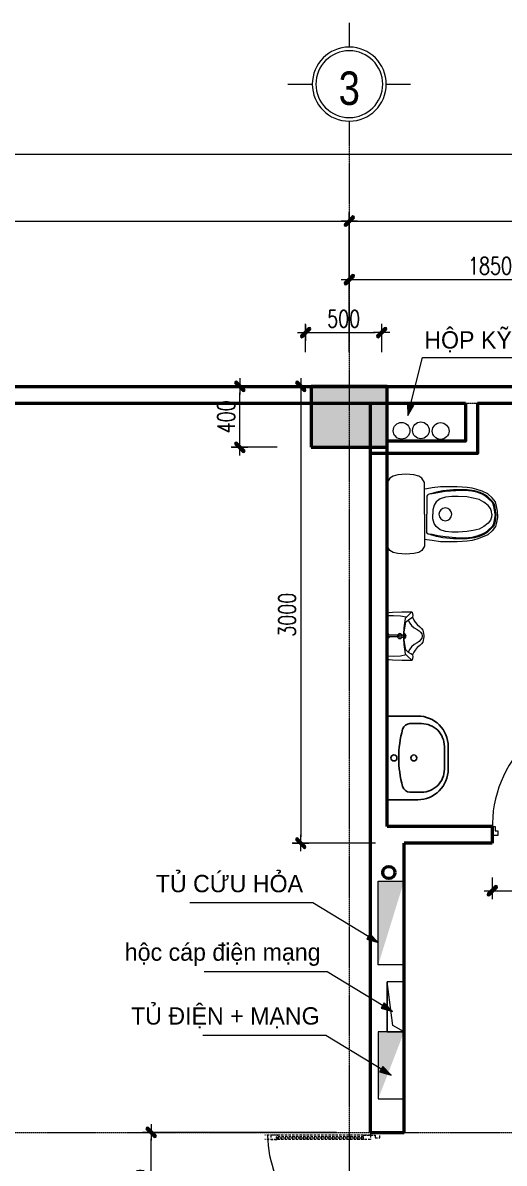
# Model space of a CAD drawing. Extents: x -165145 to 691808, y -202842 to 311040.
# Drawn here: x 557501 to 560665, y 63926 to 71417 of the extents above; entities that cross this region are included whole.
import ezdxf
from ezdxf.enums import TextEntityAlignment as Align

# ---------------------------------------------------------------- set-up
doc = ezdxf.new("R2010")
doc.units = 0
doc.header["$LTSCALE"] = 10
doc.header["$MEASUREMENT"] = 0
doc.linetypes.add('HIDDEN', pattern=[2.3807, 1.587, -0.7937])
doc.linetypes.add('TIM', pattern=[26.01, 10, -3, 0.01, -3, 10])
doc.layers.get('0').update_dxf_attribs({"linetype": 'CONTINUOUS'})
doc.layers.get('Defpoints').update_dxf_attribs({"color": 5, "linetype": 'CONTINUOUS'})
doc.layers.add('AM_Funitur', color=35, linetype='CONTINUOUS')
for name, color, linetype, lineweight in [('ARROWS', 1, 'CONTINUOUS', 0), ('DIM', 8, 'CONTINUOUS', 13), ('DOOR', 8, 'CONTINUOUS', 9), ('GE_KC_NETKHUAT', 9, 'HIDDEN', 20), ('netchia', 2, 'CONTINUOUS', 20), ('NOI THAT', 35, 'CONTINUOUS', 9), ('TEXT', 4, 'CONTINUOUS', 20), ('TRUC', 251, 'TIM', 5), ('wall', 7, 'CONTINUOUS', 50)]:
    doc.layers.add(name, color=color, linetype=linetype, lineweight=lineweight)
doc.styles.add('ROMANS', font='romans', dxfattribs={"width": 0.75, "bigfont": 'vns'})
doc.styles.add('STYLE1', font='')
doc.styles.add('VNARIALH', font='', dxfattribs={"width": 0.75})
doc.styles.add('VnArialNarrowH', font='')
doc.styles.get('STYLE1').set_extended_font_data('.VnAvantH')
doc.styles.get('VNARIALH').set_extended_font_data('.VnArialH')
doc.styles.get('VnArialNarrowH').set_extended_font_data('.VnArial NarrowH')
doc.dimstyles.new('fit0.75', dxfattribs={"dimscale": 0.5625, "dimtxt": 200, "dimasz": 75, "dimexe": 100, "dimexo": 400, "dimgap": 0.03, "dimtad": 0, "dimdec": 0, "dimdsep": 46, "dimtxsty": 'ROMANS', "dimblk": 'alex', "dimcen": 150, "dimclrd": 8, "dimclre": 8, "dimclrt": 7, "dimaunit": 1, "dimadec": 0, "dimazin": 0, "dimtfac": 0.072, "dimtdec": 0, "dimtix": 1, "dimtmove": 2, "dimatfit": 3, "dimldrblk": 'a-01', "dimfxl": 100, "dimtvp": 0.8, "dimtolj": 1, "dimarcsym": 0})

# ---------------------------------------------------------------- blocks, each defined once
blk = doc.blocks.new('alex')
at = {"layer": 'ARROWS'}
h = blk.add_hatch(color=1, dxfattribs=at)
edge = h.paths.add_edge_path()
edge.add_line((0.4, 0.74), (-0.74, -0.4))
edge.add_ellipse((-0.57, -0.57), major_axis=(0.17, 0.17), ratio=1, start_angle=90, end_angle=270)
edge.add_line((-0.4, -0.74), (0.74, 0.4))
edge.add_ellipse((0.57, 0.57), major_axis=(0.17, 0.17), ratio=1, start_angle=270, end_angle=450)
blk.add_lwpolyline([(0.4, 0.74), (-0.74, -0.4, 1), (-0.4, -0.74), (0.74, 0.4, 1)], format="xyb", close=True, dxfattribs=at)
at = {"layer": 'netchia', "color": 2}
for p, q in [((1.27, 0), (-1.27, 0)), ((0, -1.27), (0, 1.27))]:
    blk.add_line(p, q, dxfattribs=at)
blk = doc.blocks.new('*D195')
at = {"layer": 'Defpoints', "color": 0, "ltscale": 0.05, "transparency": 16777216}
for p in [(1200732.7, -216433.8), (1202175.1, -216433.8), (1202178.3, -217128.8)]:
    blk.add_point(p, dxfattribs=at)
at = {"layer": 'DIM', "color": 8, "lineweight": -2, "ltscale": 0.05, "transparency": 16777216}
for p, q in [((1201950.1, -216433.8), (1200676.5, -216433.8)), ((1200732.7, -217086.7), (1200732.7, -216476)), ((1201953.3, -217128.8), (1200676.5, -217128.8))]:
    blk.add_line(p, q, dxfattribs=at)
at = {"layer": 'DIM', "color": 8, "lineweight": -2, "ltscale": 0.05, "transparency": 16777216, "xscale": 42.1875, "yscale": 42.1875, "zscale": 42.1875}
for p, rotation in [((1200732.7, -216433.8), 90), ((1200732.7, -217128.8), 270)]:
    blk.add_blockref('alex', p, dxfattribs=dict(at, rotation=rotation))
at = {"layer": 'DIM', "color": 7, "ltscale": 0.05, "transparency": 16777216, "insert": (1200642.7, -216781.3), "char_height": 112.5, "attachment_point": 5, "rotation": 90, "style": 'ROMANS'}
blk.add_mtext('\\A1;695', dxfattribs=at)
blk = doc.blocks.new('a-01')
at = {"layer": 'ARROWS'}
blk.add_hatch(color=256, dxfattribs=at).paths.add_polyline_path([(-1.8, 0.49), (-1.8, -0.49), (0, 0)])
at = {"layer": 'netchia'}
blk.add_lwpolyline([(-1.8, 0.49), (-1.8, -0.49), (0, 0), (0, 0)], close=True, dxfattribs=at)
blk = doc.blocks.new('*D201')
at = {"layer": 'Defpoints', "color": 0, "ltscale": 0.05, "transparency": 16777216}
for p in [(1202248, -211180.2), (1201748, -211533.8), (1202248, -211533.8)]:
    blk.add_point(p, dxfattribs=at)
at = {"layer": 'DIM', "color": 8, "lineweight": -2, "ltscale": 0.05, "transparency": 16777216}
for p, q in [((1201748, -211308.8), (1201748, -211123.9)), ((1202248, -211308.8), (1202248, -211123.9)), ((1201790.2, -211180.2), (1202205.8, -211180.2))]:
    blk.add_line(p, q, dxfattribs=at)
at = {"layer": 'DIM', "color": 8, "lineweight": -2, "ltscale": 0.05, "transparency": 16777216, "xscale": 42.1875, "yscale": 42.1875, "zscale": 42.1875, "rotation": 180}
blk.add_blockref('alex', (1201748, -211180.2), dxfattribs=at)
at = {"layer": 'DIM', "color": 8, "lineweight": -2, "ltscale": 0.05, "transparency": 16777216, "xscale": 42.1875, "yscale": 42.1875, "zscale": 42.1875}
blk.add_blockref('alex', (1202248, -211180.2), dxfattribs=at)
at = {"layer": 'DIM', "color": 7, "ltscale": 0.05, "transparency": 16777216, "insert": (1201998, -211090.2), "char_height": 112.5, "attachment_point": 5, "style": 'ROMANS'}
blk.add_mtext('\\A1;500', dxfattribs=at)
blk = doc.blocks.new('tentruc')
at = {"layer": 'DIM'}
for p, q in [((0, 311.2), (0, 515.8)), ((-515.8, 0), (-311.2, 0)), ((-515.8, 0), (-311.2, 0)), ((311.2, 0), (515.8, 0)), ((311.2, 0), (515.8, 0)), ((0, -515.8), (0, -311.2))]:
    blk.add_line(p, q, dxfattribs=at)
at = {"layer": 'DIM', "ltscale": 0.5}
blk.add_circle((0, 0), 311.2, dxfattribs=at)
at = {"layer": 'DIM'}
blk.add_circle((0, 0), 281.2, dxfattribs=at)
at = {"layer": 'DIM', "color": 7, "linetype": 'ByBlock', "ltscale": 0.5, "style": 'VNARIALH', "width": 1.1}
blk.add_attdef('A', text='', height=281.2, dxfattribs=at).set_placement((0, -106.7), align=Align.CENTER)
blk = doc.blocks.new('*D139')
at = {"layer": 'Defpoints', "color": 0, "ltscale": 0.05, "transparency": 16777216}
for p in [(1201315.5, -211533.8), (1201785, -211533.8), (1201785, -211933.8)]:
    blk.add_point(p, dxfattribs=at)
at = {"layer": 'DIM', "color": 8, "lineweight": -2, "ltscale": 0.05, "transparency": 16777216}
for p, q in [((1201560, -211533.8), (1201259.3, -211533.8)), ((1201315.5, -211891.7), (1201315.5, -211576)), ((1201560, -211933.8), (1201259.3, -211933.8))]:
    blk.add_line(p, q, dxfattribs=at)
at = {"layer": 'DIM', "color": 8, "lineweight": -2, "ltscale": 0.05, "transparency": 16777216, "xscale": 42.1875, "yscale": 42.1875, "zscale": 42.1875}
for p, rotation in [((1201315.5, -211533.8), 90), ((1201315.5, -211933.8), 270)]:
    blk.add_blockref('alex', p, dxfattribs=dict(at, rotation=rotation))
at = {"layer": 'DIM', "color": 7, "ltscale": 0.05, "transparency": 16777216, "insert": (1201225.5, -211733.8), "char_height": 112.5, "attachment_point": 5, "rotation": 90, "style": 'ROMANS'}
blk.add_mtext('\\A1;400', dxfattribs=at)
blk = doc.blocks.new('*D141')
at = {"layer": 'Defpoints', "color": 0, "ltscale": 0.05, "transparency": 16777216}
for p in [(1202266.6, -211533.8), (1201716.3, -214533.8), (1202432, -214533.8)]:
    blk.add_point(p, dxfattribs=at)
at = {"layer": 'DIM', "color": 8, "lineweight": -2, "ltscale": 0.05, "transparency": 16777216}
for p, q in [((1202041.6, -211533.8), (1201660.1, -211533.8)), ((1201716.3, -211576), (1201716.3, -214491.7)), ((1202207, -214533.8), (1201660.1, -214533.8))]:
    blk.add_line(p, q, dxfattribs=at)
at = {"layer": 'DIM', "color": 8, "lineweight": -2, "ltscale": 0.05, "transparency": 16777216, "xscale": 42.1875, "yscale": 42.1875, "zscale": 42.1875}
for p, rotation in [((1201716.3, -211533.8), 90), ((1201716.3, -214533.8), 270)]:
    blk.add_blockref('alex', p, dxfattribs=dict(at, rotation=rotation))
at = {"layer": 'DIM', "color": 7, "ltscale": 0.05, "transparency": 16777216, "insert": (1201626.3, -213033.8), "char_height": 112.5, "attachment_point": 5, "rotation": 90, "style": 'ROMANS'}
blk.add_mtext('\\A1;3000', dxfattribs=at)
blk = doc.blocks.new('xi mb')
at = {"layer": 'NOI THAT'}
for p, q in [((-237.3, -17.6), (-208.9, 0)), ((-208.9, 0), (0, 0)), ((208.9, 0), (0, 0)), ((237.3, -17.6), (208.9, 0)), ((-262.5, -122.5), (-258.6, -69.7)), ((-258.6, -69.7), (-251.5, -38.9)), ((-251.5, -38.9), (-237.3, -17.6)), ((251.5, -38.9), (237.3, -17.6)), ((258.6, -69.7), (251.5, -38.9)), ((262.5, -122.5), (258.6, -69.7)), ((-258.6, -175.3), (-262.5, -122.5)), ((258.6, -175.3), (262.5, -122.5)), ((-251.5, -206.1), (-258.6, -175.3)), ((-237.3, -227.4), (-251.5, -206.1)), ((237.3, -227.4), (251.5, -206.1)), ((251.5, -206.1), (258.6, -175.3)), ((-208.9, -245), (-237.3, -227.4)), ((0, -245), (-208.9, -245)), ((-180, -348.9), (-173.2, -294.7)), ((-173.2, -294.7), (-167.8, -260.4)), ((-167.8, -260.4), (-165.1, -245)), ((-146, -324), (-136.6, -293.7)), ((-141.6, -331.9), (-133.4, -295.2)), ((-136.6, -293.7), (-131.6, -274.3)), ((-133.4, -295.2), (-131.5, -274.2)), ((-131.5, -274.2), (-130.6, -268.7)), ((-130.6, -268.7), (-126, -264.1)), ((-126, -264.1), (-119.6, -260.4)), ((-119.6, -260.4), (-108.6, -260.4)), ((-108.6, -260.4), (0, -260.4)), ((-61, -307.2), (-29.8, -298.9)), ((-29.8, -298.9), (0, -298.9)), ((0, -245), (208.9, -245)), ((108.6, -260.4), (0, -260.4)), ((29.8, -298.9), (0, -298.9)), ((61, -307.2), (29.8, -298.9)), ((119.6, -260.4), (108.6, -260.4)), ((126, -264.1), (119.6, -260.4)), ((130.6, -268.7), (126, -264.1)), ((131.5, -274.2), (130.6, -268.7)), ((133.4, -295.2), (131.5, -274.2)), ((136.6, -293.7), (131.6, -274.3)), ((141.6, -331.9), (133.4, -295.2)), ((146, -324), (136.6, -293.7)), ((167.8, -260.4), (165.1, -245)), ((173.2, -294.7), (167.8, -260.4)), ((180, -348.9), (173.2, -294.7)), ((208.9, -245), (237.3, -227.4)), ((-180, -458.3), (-180, -348.9)), ((-161.1, -434.3), (-153.9, -364.4)), ((-153.9, -364.4), (-146, -324)), ((-148.9, -379.6), (-141.6, -331.9)), ((-112.3, -383.2), (-101.3, -348.4)), ((-101.3, -348.4), (-81.2, -321.8)), ((-81.2, -321.8), (-61, -307.2)), ((81.2, -321.8), (61, -307.2)), ((101.3, -348.4), (81.2, -321.8)), ((112.3, -383.2), (101.3, -348.4)), ((148.9, -379.6), (141.6, -331.9)), ((153.9, -364.4), (146, -324)), ((161.1, -434.3), (153.9, -364.4)), ((180, -458.3), (180, -348.9)), ((-161.1, -479), (-161.1, -434.3)), ((-154.4, -451.1), (-148.9, -379.6)), ((-117.8, -424.5), (-112.3, -383.2)), ((-117.8, -465.7), (-117.8, -424.5)), ((117.8, -424.5), (112.3, -383.2)), ((117.8, -465.7), (117.8, -424.5)), ((154.4, -451.1), (148.9, -379.6)), ((161.1, -479), (161.1, -434.3)), ((-176.8, -525.1), (-180, -458.3)), ((-160.4, -525.9), (-161.1, -479)), ((-156.3, -511.6), (-154.4, -451.1)), ((-151.7, -554.6), (-156.3, -511.6)), ((-114.1, -521.6), (-117.8, -465.7)), ((-106.8, -564.7), (-114.1, -521.6)), ((106.8, -564.7), (114.1, -521.6)), ((114.1, -521.6), (117.8, -465.7)), ((151.7, -554.6), (156.3, -511.6)), ((156.3, -511.6), (154.4, -451.1)), ((160.4, -525.9), (161.1, -479)), ((176.8, -525.1), (180, -458.3)), ((-171.7, -557.8), (-176.8, -525.1)), ((-163.5, -589.4), (-171.7, -557.8)), ((-151.3, -624.1), (-163.5, -589.4)), ((-154.6, -572), (-160.4, -525.9)), ((-143.8, -611), (-154.6, -572)), ((-144.4, -587.6), (-151.7, -554.6)), ((-131.5, -622.5), (-144.4, -587.6)), ((-97.6, -604.1), (-106.8, -564.7)), ((97.6, -604.1), (106.8, -564.7)), ((131.5, -622.5), (144.4, -587.6)), ((143.8, -611), (154.6, -572)), ((144.4, -587.6), (151.7, -554.6)), ((151.3, -624.1), (163.5, -589.4)), ((154.6, -572), (160.4, -525.9)), ((163.5, -589.4), (171.7, -557.8)), ((171.7, -557.8), (176.8, -525.1)), ((-135, -660.8), (-151.3, -624.1)), ((-132.3, -635.5), (-143.8, -611)), ((-108.4, -688.4), (-135, -660.8)), ((-121.5, -655), (-132.3, -635.5)), ((-119.6, -645.4), (-131.5, -622.5)), ((-104.2, -672.3), (-121.5, -655)), ((-101.3, -665.5), (-119.6, -645.4)), ((-84.7, -691.7), (-104.2, -672.3)), ((-79.3, -688.5), (-101.3, -665.5)), ((-79.3, -635.3), (-97.6, -604.1)), ((-58.2, -663.7), (-79.3, -635.3)), ((-38.1, -678.4), (-58.2, -663.7)), ((38.1, -678.4), (58.2, -663.7)), ((58.2, -663.7), (79.3, -635.3)), ((79.3, -635.3), (97.6, -604.1)), ((79.3, -688.5), (101.3, -665.5)), ((84.7, -691.7), (104.2, -672.3)), ((101.3, -665.5), (119.6, -645.4)), ((104.2, -672.3), (121.5, -655)), ((108.4, -688.4), (135, -660.8)), ((119.6, -645.4), (131.5, -622.5)), ((121.5, -655), (132.3, -635.5)), ((132.3, -635.5), (143.8, -611)), ((135, -660.8), (151.3, -624.1)), ((-81.1, -710.4), (-108.4, -688.4)), ((-69.6, -701.8), (-84.7, -691.7)), ((-53.1, -718.5), (-81.1, -710.4)), ((-66.5, -696.7), (-79.3, -688.5)), ((-55.9, -706.2), (-69.6, -701.8)), ((-40.6, -703.3), (-66.5, -696.7)), ((-29.8, -711.4), (-55.9, -706.2)), ((-21.6, -725), (-53.1, -718.5)), ((0, -708), (-40.6, -703.3)), ((-18.9, -683.9), (-38.1, -678.4)), ((0, -713.2), (-29.8, -711.4)), ((0, -725), (-21.6, -725)), ((0, -686.6), (-18.9, -683.9)), ((0, -686.6), (18.9, -683.9)), ((0, -708), (40.6, -703.3)), ((0, -713.2), (29.8, -711.4)), ((0, -725), (21.6, -725)), ((18.9, -683.9), (38.1, -678.4)), ((21.6, -725), (53.1, -718.5)), ((29.8, -711.4), (55.9, -706.2)), ((40.6, -703.3), (66.5, -696.7)), ((53.1, -718.5), (81.1, -710.4)), ((55.9, -706.2), (69.6, -701.8)), ((66.5, -696.7), (79.3, -688.5)), ((69.6, -701.8), (84.7, -691.7)), ((81.1, -710.4), (108.4, -688.4))]:
    blk.add_line(p, q, dxfattribs=at)
for start, end in [(90, 270), (270, 90)]:
    blk.add_arc((0, -381.3), 42.3, start, end, dxfattribs=at)
blk = doc.blocks.new('*D148')
at = {"layer": 'Defpoints', "color": 0, "transparency": 16777216}
for p in [(1202975, -214533.8), (1203775, -214533.8), (1203775, -214846.4)]:
    blk.add_point(p, dxfattribs=at)
at = {"layer": 'DIM', "color": 8, "lineweight": -2, "transparency": 16777216}
for p, q in [((1202975, -214758.8), (1202975, -214902.7)), ((1203775, -214758.8), (1203775, -214902.7)), ((1203017.2, -214846.4), (1203732.8, -214846.4))]:
    blk.add_line(p, q, dxfattribs=at)
at = {"layer": 'DIM', "color": 8, "lineweight": -2, "transparency": 16777216, "xscale": 42.1875, "yscale": 42.1875, "zscale": 42.1875, "rotation": 180}
blk.add_blockref('alex', (1202975, -214846.4), dxfattribs=at)
at = {"layer": 'DIM', "color": 8, "lineweight": -2, "transparency": 16777216, "xscale": 42.1875, "yscale": 42.1875, "zscale": 42.1875}
blk.add_blockref('alex', (1203775, -214846.4), dxfattribs=at)
at = {"layer": 'DIM', "color": 7, "transparency": 16777216, "insert": (1203375, -214756.4), "char_height": 112.5, "attachment_point": 5, "style": 'ROMANS'}
blk.add_mtext('\\A1;800', dxfattribs=at)
blk = doc.blocks.new('tieu nam mb')
at = {"layer": 'NOI THAT'}
for p, q in [((-195.1, -16.5), (-190.6, 0)), ((-190.6, 0), (0, 0)), ((-167, -49.7), (-165.7, 0)), ((-15, -11.9), (-21.7, 0)), ((0, 0), (190.6, 0)), ((15, -11.9), (21.7, 0)), ((167, -49.7), (165.7, 0)), ((190.6, 0), (195.1, -16.5)), ((-200, -120.6), (-197.6, -41.4)), ((-197.6, -41.4), (-195.1, -16.5)), ((-163.8, -107.8), (-167, -49.7)), ((-7.2, -11.9), (-15, -11.9)), ((-7.2, -84.5), (-7.2, -11.9)), ((7.2, -11.9), (15, -11.9)), ((7.2, -84.5), (7.2, -11.9)), ((163.8, -107.8), (167, -49.7)), ((195.1, -16.5), (197.6, -41.4)), ((197.6, -41.4), (200, -120.6)), ((-200, -199.1), (-200, -120.6)), ((-165, -165.3), (-198.8, -202)), ((-144.6, -146.8), (-165, -165.3)), ((-155.1, -156.3), (-163.8, -107.8)), ((-147.1, -193.4), (-133.7, -174.9)), ((-69.2, -134.6), (-144.6, -146.8)), ((-133.7, -174.9), (-122.2, -160.8)), ((-106.9, -185.7), (-131.5, -172.1)), ((-122.2, -160.8), (-113.9, -152.5)), ((-113.9, -152.5), (-69.2, -142.9)), ((-88.4, -199.8), (-106.9, -185.7)), ((-16.2, -132.7), (-69.2, -134.6)), ((-69.2, -142.9), (-32.1, -139.1)), ((-32.1, -139.1), (0, -139.1)), ((0, -132.7), (-16.2, -132.7)), ((-7.8, -121.9), (-12.7, -132.7)), ((16.2, -132.7), (0, -132.7)), ((0, -139.1), (32.1, -139.1)), ((7.8, -121.9), (12.7, -132.7)), ((69.2, -134.6), (16.2, -132.7)), ((32.1, -139.1), (69.2, -142.9)), ((144.6, -146.8), (69.2, -134.6)), ((69.2, -142.9), (113.9, -152.5)), ((106.9, -185.7), (88.4, -199.8)), ((131.5, -172.1), (106.9, -185.7)), ((113.9, -152.5), (122.2, -160.8)), ((122.2, -160.8), (133.7, -174.9)), ((133.7, -174.9), (147.1, -193.4)), ((165, -165.3), (144.6, -146.8)), ((155.1, -156.3), (163.8, -107.8)), ((198.8, -202), (165, -165.3)), ((200, -120.6), (200, -199.1)), ((-197.6, -205), (-200, -199.1)), ((-170.6, -208.6), (-197.6, -205)), ((-154.6, -208.2), (-170.6, -208.6)), ((-154.6, -208.2), (-147.1, -193.4)), ((-132, -219.2), (-154.6, -208.2)), ((-114.6, -230.2), (-132, -219.2)), ((-94.8, -244.9), (-114.6, -230.2)), ((-76.4, -266.5), (-94.8, -244.9)), ((-69.2, -220.8), (-88.4, -199.8)), ((-63.1, -281.6), (-76.4, -266.5)), ((-55.1, -246.4), (-69.2, -220.8)), ((-43.6, -263), (-55.1, -246.4)), ((-32.1, -273.2), (-43.6, -263)), ((-18.1, -282.8), (-32.1, -273.2)), ((32.1, -273.2), (18.1, -282.8)), ((43.6, -263), (32.1, -273.2)), ((55.1, -246.4), (43.6, -263)), ((69.2, -220.8), (55.1, -246.4)), ((76.4, -266.5), (63.1, -281.6)), ((88.4, -199.8), (69.2, -220.8)), ((94.8, -244.9), (76.4, -266.5)), ((114.6, -230.2), (94.8, -244.9)), ((132, -219.2), (114.6, -230.2)), ((154.6, -208.2), (132, -219.2)), ((147.1, -193.4), (154.6, -208.2)), ((170.6, -208.6), (154.6, -208.2)), ((197.6, -205), (170.6, -208.6)), ((200, -199.1), (197.6, -205)), ((-49.3, -291.3), (-63.1, -281.6)), ((-37.3, -296.2), (-49.3, -291.3)), ((-18.7, -298.7), (-37.3, -296.2)), ((-7.2, -300), (-18.7, -298.7)), ((-3.4, -286), (-18.1, -282.8)), ((0, -300), (-7.2, -300)), ((0, -286), (-3.4, -286)), ((3.4, -286), (0, -286)), ((7.2, -300), (0, -300)), ((18.1, -282.8), (3.4, -286)), ((18.7, -298.7), (7.2, -300)), ((37.3, -296.2), (18.7, -298.7)), ((49.3, -291.3), (37.3, -296.2)), ((63.1, -281.6), (49.3, -291.3))]:
    blk.add_line(p, q, dxfattribs=at)
for centre, radius, start, end in [((0, -103.3), 20.1, 90, 270), ((0, -103.3), 10.1, 90, 270), ((0, -103.3), 20.1, 270, 90), ((0, -103.3), 10.1, 270, 90), ((0, -132.7), 21.8, 197.0327, 270), ((0, -132.7), 16.8, 202.3398, 270), ((0, -132.7), 21.8, 270, 342.9673), ((0, -132.7), 16.8, 270, 337.6602)]:
    blk.add_arc(centre, radius, start, end, dxfattribs=at)
blk = doc.blocks.new('*D156')
at = {"layer": 'Defpoints', "color": 0, "transparency": 16777216}
for p in [(1202035, -210448.1), (1196735, -211533.8), (1202035, -211533.8)]:
    blk.add_point(p, dxfattribs=at)
at = {"layer": 'DIM', "color": 8, "lineweight": -2, "transparency": 16777216}
for p, q in [((1196735, -211308.8), (1196735, -210391.9)), ((1202035, -211308.8), (1202035, -210391.9)), ((1196777.2, -210448.1), (1201992.8, -210448.1))]:
    blk.add_line(p, q, dxfattribs=at)
at = {"layer": 'DIM', "color": 8, "lineweight": -2, "transparency": 16777216, "xscale": 42.1875, "yscale": 42.1875, "zscale": 42.1875, "rotation": 180}
blk.add_blockref('alex', (1196735, -210448.1), dxfattribs=at)
at = {"layer": 'DIM', "color": 8, "lineweight": -2, "transparency": 16777216, "xscale": 42.1875, "yscale": 42.1875, "zscale": 42.1875}
blk.add_blockref('alex', (1202035, -210448.1), dxfattribs=at)
at = {"layer": 'DIM', "color": 7, "transparency": 16777216, "insert": (1199385, -210358.1), "char_height": 112.5, "attachment_point": 5, "style": 'ROMANS'}
blk.add_mtext('\\A1;5300', dxfattribs=at)
blk = doc.blocks.new('*D157')
at = {"layer": 'Defpoints', "color": 0, "transparency": 16777216}
for p in [(1206285, -210448.1), (1202035, -211533.8), (1206285, -211533.8)]:
    blk.add_point(p, dxfattribs=at)
at = {"layer": 'DIM', "color": 8, "lineweight": -2, "transparency": 16777216}
for p, q in [((1202035, -211308.8), (1202035, -210391.9)), ((1206285, -211308.8), (1206285, -210391.9)), ((1202077.2, -210448.1), (1206242.8, -210448.1))]:
    blk.add_line(p, q, dxfattribs=at)
at = {"layer": 'DIM', "color": 8, "lineweight": -2, "transparency": 16777216, "xscale": 42.1875, "yscale": 42.1875, "zscale": 42.1875, "rotation": 180}
blk.add_blockref('alex', (1202035, -210448.1), dxfattribs=at)
at = {"layer": 'DIM', "color": 8, "lineweight": -2, "transparency": 16777216, "xscale": 42.1875, "yscale": 42.1875, "zscale": 42.1875}
blk.add_blockref('alex', (1206285, -210448.1), dxfattribs=at)
at = {"layer": 'DIM', "color": 7, "transparency": 16777216, "insert": (1204160, -210358.1), "char_height": 112.5, "attachment_point": 5, "style": 'ROMANS'}
blk.add_mtext('\\A1;4250', dxfattribs=at)
blk = doc.blocks.new('*D158')
at = {"layer": 'Defpoints', "color": 0, "transparency": 16777216}
for p in [(1203885, -210832.3), (1202035, -211533.8), (1203885, -211533.8)]:
    blk.add_point(p, dxfattribs=at)
at = {"layer": 'DIM', "color": 8, "lineweight": -2, "transparency": 16777216}
for p, q in [((1202035, -211308.8), (1202035, -210776)), ((1203885, -211308.8), (1203885, -210776)), ((1202077.2, -210832.3), (1203842.8, -210832.3))]:
    blk.add_line(p, q, dxfattribs=at)
at = {"layer": 'DIM', "color": 8, "lineweight": -2, "transparency": 16777216, "xscale": 42.1875, "yscale": 42.1875, "zscale": 42.1875, "rotation": 180}
blk.add_blockref('alex', (1202035, -210832.3), dxfattribs=at)
at = {"layer": 'DIM', "color": 8, "lineweight": -2, "transparency": 16777216, "xscale": 42.1875, "yscale": 42.1875, "zscale": 42.1875}
blk.add_blockref('alex', (1203885, -210832.3), dxfattribs=at)
at = {"layer": 'DIM', "color": 7, "transparency": 16777216, "insert": (1202960, -210742.3), "char_height": 112.5, "attachment_point": 5, "style": 'ROMANS'}
blk.add_mtext('\\A1;1850', dxfattribs=at)
blk = doc.blocks.new('*D160')
at = {"layer": 'Defpoints', "color": 0, "transparency": 16777216}
for p in [(1206285, -210007.8), (1188785, -211533.9), (1206285, -211533.9)]:
    blk.add_point(p, dxfattribs=at)
at = {"layer": 'DIM', "color": 8, "lineweight": -2, "transparency": 16777216}
for p, q in [((1188785, -211308.9), (1188785, -209951.5)), ((1206285, -211308.9), (1206285, -209951.5)), ((1188827.2, -210007.8), (1206242.8, -210007.8))]:
    blk.add_line(p, q, dxfattribs=at)
at = {"layer": 'DIM', "color": 8, "lineweight": -2, "transparency": 16777216, "xscale": 42.1875, "yscale": 42.1875, "zscale": 42.1875, "rotation": 180}
blk.add_blockref('alex', (1188785, -210007.8), dxfattribs=at)
at = {"layer": 'DIM', "color": 8, "lineweight": -2, "transparency": 16777216, "xscale": 42.1875, "yscale": 42.1875, "zscale": 42.1875}
blk.add_blockref('alex', (1206285, -210007.8), dxfattribs=at)
at = {"layer": 'DIM', "color": 7, "transparency": 16777216, "insert": (1197535, -209917.8), "char_height": 112.5, "attachment_point": 5, "style": 'ROMANS'}
blk.add_mtext('\\A1;17500', dxfattribs=at)
blk = doc.blocks.new('A$C1ec07113')
at = {"layer": 'DIM', "ltscale": 0.05}
h = blk.add_hatch(dxfattribs=at)
h.set_pattern_fill('AR-CONC', color=256, style=0)
h.set_pattern_definition([(310, (-995694.465, -111985.8533), (7.172601826, 0.62752135), [0.75, -8.25]), (5, (-995694.465, -111985.853), (-1.387513336, -7.521921337), [0.6, -6.6]), (259.5486, (-995693.867, -111985.801), (5.785093817, -6.89439542), [0.6374019, -7.01142112]), (313.8158, (-995694.465, -111987.853), (10.67241049, 1.65519014), [1.125, -12.375]), (263.3644, (-995693.575, -111987.715), (9.34662706, -9.74117871), [0.95610288, -10.51713]), (8.8158, (-995694.465, -111987.853), (9.34661945, -9.74118601), [0.9, -9.9]), (339, (-995693.465, -111987.3533), (5.96907052, 4.026188907), [0.75, -8.25]), (34, (-995693.465, -111987.353), (2.43315332, -7.25150045), [0.6, -6.6]), (288.5486, (-995692.967, -111987.018), (8.402226286, -3.225304967), [0.6374019, -7.01142112]), (322.5, (-995694.4647, -111985.8533), (0.121598553, -3.328938538), [0, -6.52, 0, -6.7, 0, -6.625]), (352.5, (-995694.4647, -111985.8533), (2.630695374, -3.944117119), [0, -3.82, 0, -6.37, 0, -2.525]), (32.5, (-995696.6947, -111985.8533), (5.338224362, 0.225548717), [0, -2.5, 0, -7.8, 0, -10.35]), (42.5, (-995697.6947, -111985.8533), (5.831861693, -1.001049823), [0, -3.25, 0, -5.18, 0, -7.35])])
h.paths.add_polyline_path([(20397.5, 32755.9), (20397.5, 33305.9), (20567.5, 33305.9)])
h = blk.add_hatch(dxfattribs=at)
h.set_pattern_fill('AR-CONC', color=256, style=0)
h.set_pattern_definition([(310, (-1027259.238, -71682.133), (7.172601826, 0.62752135), [0.75, -8.25]), (5, (-1027259.238, -71682.133), (-1.387513336, -7.521921337), [0.6, -6.6]), (259.5486, (-1027258.6406, -71682.0806), (5.785093817, -6.89439542), [0.6374019, -7.01142112]), (313.8158, (-1027259.238, -71684.133), (10.672410486, 1.65519014), [1.125, -12.375]), (263.3644, (-1027258.349, -71683.995), (9.34662706, -9.74117871), [0.95610288, -10.51713]), (8.8158, (-1027259.238, -71684.133), (9.34661945, -9.74118601), [0.9, -9.9]), (339, (-1027258.238, -71683.633), (5.96907052, 4.026188907), [0.75, -8.25]), (34, (-1027258.238, -71683.633), (2.43315332, -7.25150045), [0.6, -6.6]), (288.5486, (-1027257.741, -71683.2974), (8.402226286, -3.225304967), [0.6374019, -7.01142112]), (322.5, (-1027259.2383, -71682.133), (0.121598553, -3.3289385383), [0, -6.52, 0, -6.7, 0, -6.625]), (352.5, (-1027259.2383, -71682.133), (2.630695374, -3.944117119), [0, -3.82, 0, -6.37, 0, -2.525]), (32.5, (-1027261.4683, -71682.133), (5.338224362, 0.2255487173), [0, -2.5, 0, -7.8, 0, -10.35]), (42.5, (-1027262.4683, -71682.133), (5.831861693, -1.001049823), [0, -3.25, 0, -5.18, 0, -7.35])])
h.paths.add_polyline_path([(20397.5, 31875.9), (20397.5, 32315.9), (20567.5, 32315.9)])
at = {"layer": 'wall', "ltscale": 0.05}
h = blk.add_hatch(dxfattribs=at)
h.set_pattern_fill('AR-CONC', color=256, style=0)
h.set_pattern_definition([(310, (-981624.6383, -134304.7325), (7.172601826, 0.62752135), [0.75, -8.25]), (5, (-981624.638, -134304.7325), (-1.387513336, -7.521921337), [0.6, -6.6]), (259.5486, (-981624.0406, -134304.68), (5.785093817, -6.89439542), [0.6374019, -7.01142112]), (313.8158, (-981624.638, -134306.7325), (10.67241049, 1.65519014), [1.125, -12.375]), (263.3644, (-981623.749, -134306.595), (9.34662706, -9.74117871), [0.95610288, -10.51713]), (8.8158, (-981624.638, -134306.733), (9.34661945, -9.74118601), [0.9, -9.9]), (339, (-981623.6383, -134306.2325), (5.96907052, 4.026188907), [0.75, -8.25]), (34, (-981623.638, -134306.2325), (2.43315332, -7.25150045), [0.6, -6.6]), (288.5486, (-981623.141, -134305.897), (8.402226286, -3.225304967), [0.6374019, -7.01142112]), (322.5, (-981624.6383, -134304.7325), (0.121598553, -3.328938538), [0, -6.52, 0, -6.7, 0, -6.625]), (352.5, (-981624.6383, -134304.7325), (2.630695374, -3.944117119), [0, -3.82, 0, -6.37, 0, -2.525]), (32.5, (-981626.8683, -134304.7325), (5.338224362, 0.225548717), [0, -2.5, 0, -7.8, 0, -10.35]), (42.5, (-981627.8683, -134304.7325), (5.831861693, -1.001049823), [0, -3.25, 0, -5.18, 0, -7.35])])
h.paths.add_polyline_path([(20457.5, 36555.9), (19957.5, 36555.9), (19957.5, 36155.9), (20457.5, 36155.9)])
for p, q in [((20347.6, 31637.9), (19651.6, 31637.9)), ((20347.6, 31609), (19651.6, 31609))]:
    blk.add_line(p, q)
for points in [[(19737.7, 31609), (19737.7, 31637.9), (19691.5, 31637.9), (19691.5, 31609)], [(19727.8, 31620.6), (20301.4, 31620.6), (20301.4, 31626.4), (19727.8, 31626.4)], [(20347.6, 31637.9), (20347.6, 31609), (20301.4, 31609), (20301.4, 31637.9)], [(20407.6, 31619.9), (20407.6, 31655.9), (20347.6, 31655.9), (20347.6, 31637.9), (20377.6, 31637.9), (20377.6, 31619.9)]]:
    blk.add_lwpolyline(points, close=True)
at = {"layer": 'AM_Funitur'}
for points in [[(20857.5, 34190.9, 0.414214), (20657.5, 34390.9), (20457.5, 34390.9), (20457.5, 33840.9), (20657.5, 33840.9, 0.414214), (20857.5, 34040.9)], [(20832.5, 34190.9, 0.414214), (20682.5, 34340.9), (20606.5, 34340.9, 0.336447), (20558.4, 34304.4, 0.137147), (20558.4, 33927.5, 0.336447), (20606.5, 33890.9), (20682.5, 33890.9, 0.414214), (20832.5, 34040.9)]]:
    blk.add_lwpolyline(points, format="xyb", close=True, dxfattribs=at)
for centre in [(20500.8, 34115.9), (20631.8, 34115.9)]:
    blk.add_circle(centre, 20, dxfattribs=at)
at = {"layer": 'DIM', "ltscale": 0.05}
blk.add_line((20457.5, 32315.9), (20457.5, 32645.9), dxfattribs=at)
for points in [[(20397.5, 33305.9), (20567.5, 33305.9), (20567.5, 32755.9), (20397.5, 32755.9)], [(20457.5, 32315.9), (20567.5, 32315.9), (20567.5, 32645.9), (20457.5, 32645.9)], [(20397.5, 31875.9), (20567.5, 31875.9), (20567.5, 32315.9), (20397.5, 32315.9)]]:
    blk.add_lwpolyline(points, close=True, dxfattribs=at)
blk.add_lwpolyline([(20567.5, 32315.9), (20493.8, 32357.7), (20457.5, 32645.9)], dxfattribs=at)
for centre in [(20551.4, 36264.8), (20678.2, 36267.2), (20808, 36262.8)]:
    blk.add_circle(centre, 55, dxfattribs=at)
at = {"layer": 'DIM'}
blk.add_arc((21929.5, 33664.9), 782, 89.99814, 184.32704, dxfattribs=at)
at = {"layer": 'DIM', "ltscale": 0.05}
blk.add_arc((20347.6, 31637.9), 677, 180, 270.26952, dxfattribs=at)
at = {"layer": 'DOOR'}
blk.add_lwpolyline([(21183.5, 33605.9), (21147.5, 33605.9), (21147.5, 33665.9), (21165.5, 33665.9), (21165.5, 33635.9), (21183.5, 33635.9)], close=True, dxfattribs=at)
at = {"layer": 'TRUC', "ltscale": 0.05}
for p, q in [((20207.5, 38138.3), (20207.5, 27705.8)), ((4634.5, 36555.9), (26472.1, 36555.9)), ((4634.5, 36445.9), (26472.1, 36445.9)), ((4679.1, 31655.9), (26472.1, 31655.9))]:
    blk.add_line(p, q, dxfattribs=at)
at = {"layer": 'wall', "ltscale": 0.05}
for p, q in [((9607.5, 36555.9), (24457.5, 36555.9)), ((9607.5, 36445.9), (20970.9, 36445.9)), ((20347.5, 31655.9), (20347.5, 36445.9)), ((20457.5, 33665.9), (20457.5, 36445.9)), ((21050.9, 36445.9), (21947.5, 36445.9)), ((21147.5, 33665.9), (20457.5, 33665.9)), ((21147.5, 33555.9), (20567.5, 33555.9)), ((20567.5, 31655.9), (20567.5, 33555.9))]:
    blk.add_line(p, q, dxfattribs=at)
blk.add_lwpolyline([(19957.5, 36155.9), (20457.5, 36155.9), (20457.5, 36555.9), (19957.5, 36555.9)], close=True, dxfattribs=at)
for points in [[(21050.9, 36445.9), (21050.9, 36115.9), (20347.5, 36115.9)], [(20970.9, 36445.9), (20970.9, 36195.9), (20457.5, 36195.9)], [(21147.5, 33665.9), (21147.5, 33555.9)], [(20347.5, 31655.9), (20567.5, 31655.9)]]:
    blk.add_lwpolyline(points, dxfattribs=at)
blk.add_circle((20467.8, 33363.4), 40, dxfattribs=at)
at = {"layer": 'AM_Funitur', "rotation": 90.00000000000001}
blk.add_blockref('xi mb', (20457.5, 35715.9), dxfattribs=at)
at = {"layer": 'DIM', "xscale": 0.7992125984251968, "yscale": 0.7992125984251968, "zscale": 0.7992125984251968, "rotation": 90}
blk.add_blockref('tieu nam mb', (20457.5, 34915.9), dxfattribs=at)
at = {"layer": 'TEXT'}
ref = blk.add_blockref('tentruc', (20207.5, 38541.2), dxfattribs=dict(at, xscale=-0.78125, yscale=0.78125, zscale=0.78125, rotation=180))
ref.add_attrib('A', '3', dxfattribs={"color": 7, "linetype": 'ByBlock', "ltscale": 0.5, "height": 219.7, "style": 'VnArialNarrowH'}).set_placement((20207.5, 38404.8), align=Align.CENTER)
at = {"layer": 'TEXT', "style": 'STYLE1'}
blk.add_text('HỘP KỸ THUẬT', height=113.906, rotation=359.99993, dxfattribs=at).set_placement((20700.5, 36804.3))
for s, height, p in [('TỦ CỨU HỎA', 113.91, (18935.6, 33233.5)), ('hộc cáp điện mạng', 113.906, (18731.8, 32783.5)), ('TỦ ĐIỆN + MẠNG', 113.906, (18772.9, 32364.1))]:
    blk.add_text(s, height=height, dxfattribs=at).set_placement(p)
at = {"layer": 'DIM'}
for base, p1, p2, picture, middle in [((24457.5, 38082), (6957.5, 36555.9), (24457.5, 36555.9), '*D160', (15707.5, 38172)), ((20207.5, 37641.6), (14907.5, 36555.9), (20207.5, 36555.9), '*D156', (17557.5, 37731.6)), ((24457.5, 37641.6), (20207.5, 36555.9), (24457.5, 36555.9), '*D157', (22332.5, 37731.6)), ((22057.5, 37257.5), (20207.5, 36555.9), (22057.5, 36555.9), '*D158', (21132.5, 37347.5)), ((21947.5, 33243.3), (21147.5, 33555.9), (21947.5, 33555.9), '*D148', (21547.5, 33333.3))]:
    dim = blk.add_linear_dim(base=base, p1=p1, p2=p2, dimstyle='fit0.75', dxfattribs=at)
    dim.commit()
    dim.dimension.update_dxf_attribs({"geometry": picture, "text_midpoint": middle, "insert": (-1181827.5, 248089.8)})
at = {"layer": 'DIM', "ltscale": 0.05}
dim = blk.add_linear_dim(base=(20420.5, 36909.6), p1=(19920.5, 36555.9), p2=(20420.5, 36555.9), dimstyle='fit0.75', dxfattribs=at)
dim.commit()
dim.dimension.update_dxf_attribs({"geometry": '*D201', "text_midpoint": (20170.5, 36999.6), "insert": (-1181827.5, 248089.8)})
for base, p1, p2, angle, picture, middle in [((19488, 36555.9), (19957.5, 36155.9), (19957.5, 36555.9), 270, '*D139', (19398, 36355.9)), ((19888.8, 33555.9), (20439.1, 36555.9), (20604.5, 33555.9), 90, '*D141', (19798.8, 35055.9)), ((18905.2, 31655.9), (20350.8, 30960.9), (20347.6, 31655.9), 90, '*D195', (18815.2, 31308.4))]:
    dim = blk.add_linear_dim(base=base, p1=p1, p2=p2, angle=angle, dimstyle='fit0.75', dxfattribs=at)
    dim.commit()
    dim.dimension.update_dxf_attribs({"geometry": picture, "text_midpoint": middle, "insert": (-1181827.5, 248089.8)})
for points in [[(20592, 36364), (20689.5, 36745.1), (21706.1, 36745.1)], [(20397.5, 32903.5), (19967.5, 33163.4), (19159.5, 33163.4)], [(20491.9, 32450.6), (20061.9, 32710.5), (19253.9, 32710.5)], [(20482.5, 32032.1), (20052.5, 32292), (19244.5, 32292)]]:
    blk.add_leader(points, dimstyle='fit0.75', override={"dimgap": 0.03, "dimtad": 0}, dxfattribs=at)

msp = doc.modelspace()

# ---------------------------------------------------------------- block references
at = {"layer": 'GE_KC_NETKHUAT'}
msp.add_blockref('A$C1ec07113', (539439.64737, 32472.52756), dxfattribs=at)

doc.saveas('drawing.dxf')
